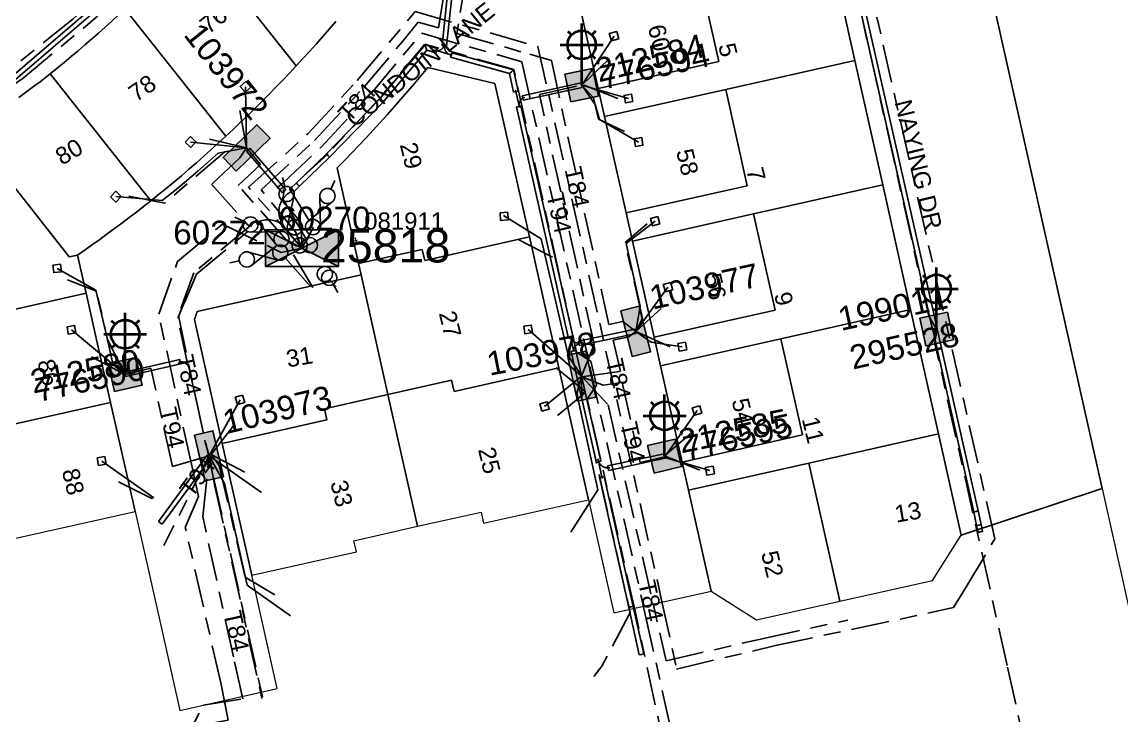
# Model space of a CAD drawing. Header units: metres. Extents: x 307322 to 308805, y 6255611 to 6257083.
# Drawn here: x 308323.7 to 308439.3, y 6256115.7 to 6256188.6 of the extents above; entities that cross this region are included whole.
import ezdxf
from ezdxf.enums import TextEntityAlignment as Align

# ---------------------------------------------------------------- set-up
doc = ezdxf.new("R2010")
doc.units = ezdxf.units.M
for name, pattern in [('Cable Exist UG', [8.2, 4, -1.2, 1.8, -1.2]), ('HIDDEN', [0.375, 0.25, -0.125]), ('HIDDEN2', [0.1875, 0.125, -0.0625])]:
    doc.linetypes.add(name, pattern=pattern)
doc.layers.get('0').update_dxf_attribs({"color": 6})
for name, color, linetype in [('_User_LV_Exist', 7, 'Continuous'), ('Duct_SP_EXT', 7, 'Continuous'), ('Equip_HV_EXT', 7, 'Continuous'), ('Equip_LV_EXT', 7, 'Continuous'), ('Equip_SP_SL_EXT', 7, 'Continuous'), ('Mains_HV_EXT', 7, 'Continuous'), ('Mains_LV_EXT', 7, 'Continuous'), ('Mains_LV_SL_EXT', 7, 'Continuous'), ('Mains_SL_EXT', 7, 'Continuous'), ('Services_SP_EXT', 7, 'Continuous'), ('Sub_SP_EXT', 7, 'Continuous'), ('SupportsUG_SP_LV_EXT', 7, 'Continuous'), ('SupportsUG_SP_LV_SL_EXT', 7, 'Continuous'), ('Trench_SP_EXT', 7, 'Continuous')]:
    doc.layers.add(name, color=color, linetype=linetype)
for name, color, linetype, lineweight in [('Cadastre Land Parcels_SP_EXT', 9, 'Continuous', 5), ('Cadastre Other Property_SP_EXT', 9, 'HIDDEN', 5), ('Cadastre Roads_SP_EXT', 9, 'Continuous', 5)]:
    doc.layers.add(name, color=color, linetype=linetype, lineweight=lineweight)
doc.layers.add('Features_HIDE', color=1, linetype='Continuous', plot=False)
doc.styles.add('COLUMN_LABEL', font='arial.ttf')
doc.styles.add('iecARIAL', font='arial.ttf', dxfattribs={"height": 2})
doc.styles.add('POLE_LABEL', font='arial.ttf')
doc.styles.get("Standard").update_dxf_attribs({"font": 'arial.ttf'})
doc.styles.add('SWITCH_LABEL', font='arial.ttf', dxfattribs={"height": 2.5})

# ---------------------------------------------------------------- blocks, each defined once
blk = doc.blocks.new('SUB_PADMOUNT_EXT')
for points in [[(0, 0), (-3.84, 1.92), (-3.84, -1.92)], [(0, 0), (3.84, 1.92), (3.84, -1.92)]]:
    blk.add_hatch(color=256).paths.add_polyline_path(points)
for p, q in [((3.84, 1.92), (-3.84, -1.92)), ((-3.84, 1.92), (3.84, -1.92))]:
    blk.add_line(p, q)
blk.add_lwpolyline([(-3.84, -1.92), (3.84, -1.92), (3.84, 1.92), (-3.84, 1.92)], close=True)
for tag, height, flags, p in [('ASSET_NUM', 3.5, 8, (2, 2)), ('STREET_CODE', 0.2, 9, (1.5, 0)), ('CONSTRUCTED_VOLTAGE', 0.2, 9, (1.5, -0.2)), ('OPERATING_VOLTAGE', 0.2, 9, (1.5, -0.6)), ('ORIENTATION', 0.2, 9, (1.5, -0.8)), ('OWNED_BY', 0.2, 9, (1.5, -1)), ('OPERATED_BY', 0.2, 9, (1.5, -1.2)), ('NO_PHASES', 0.2, 9, (1.5, -0.4)), ('SECONDARY_VOLTAGE', 0.2, 9, (1.5, -1.6)), ('STATE', 0.2, 9, (1.5, -1.8)), ('SUBSTATION_TYPE', 0.2, 9, (1.5, -2.2)), ('MAINTAINED_BY', 0.2, 9, (1.5, -1.4)), ('PARENT', 0.2, 9, (1.5, -2)), ('USAGE', 0.2, 9, (1.5, -2.4)), ('STREETNAME', 0.2, 9, (1.5, -3)), ('SUBURB', 0.2, 9, (1.5, -3.2)), ('LEGEND', 0.2, 9, (1.5, -2.6)), ('LOCATION', 0.2, 9, (1.5, -2.8)), ('NOTES', 0.2, 9, (1.5, -3.4)), ('Z', 0.2, 1, (1.5, -3.6))]:
    blk.add_attdef(tag, text='', height=height, dxfattribs=dict(flags=flags)).set_placement(p, align=Align.MIDDLE_LEFT)
blk = doc.blocks.new('COLUMN_EXT')
blk.add_hatch(color=256).paths.add_polyline_path([(-1.49, 1.48), (-1.49, -1.49), (1.48, -1.49), (1.48, 1.48)])
blk.add_lwpolyline([(-1.49, -1.49), (1.48, -1.49), (1.48, 1.48), (-1.49, 1.48)], close=True)
for tag, height, style, flags, p in [('ASSET_NUM', 2.5, 'COLUMN_LABEL', 8, (2, 2)), ('STRUCTURE_PLANT_NUMBER', 0.2, 'POLE_LABEL', 9, (1.81, 0.03)), ('STREET_CODE', 0.2, 'COLUMN_LABEL', 9, (1.81, -0.2))]:
    blk.add_attdef(tag, text='', height=height, dxfattribs=dict(style=style, flags=flags)).set_placement(p, align=Align.MIDDLE_LEFT)
at = {"flags": 9}
for tag, p in [('COLUMN_TYPE', (1.81, -0.4)), ('OWNED_BY', (1.81, -0.6)), ('STATE', (1.81, -0.8)), ('USAGE', (1.81, -1)), ('LEGEND', (1.81, -1.2)), ('STREETNAME', (1.81, -1.6)), ('SUBURB', (1.81, -1.8)), ('LOCATION', (1.81, -1.4)), ('NOTES', (1.81, -2))]:
    blk.add_attdef(tag, text='', height=0.2, dxfattribs=at).set_placement(p, align=Align.MIDDLE_LEFT)
at = {"flags": 1}
blk.add_attdef('Z', (1.81, -2.35), '', height=0.2, dxfattribs=at)
blk = doc.blocks.new('PILLAR_EXT')
blk.add_hatch(color=256).paths.add_polyline_path([(-2.475, 0.99), (-2.475, -0.99), (2.475, -0.99), (2.475, 0.99)])
blk.add_lwpolyline([(-2.475, -0.99), (2.475, -0.99), (2.475, 0.99), (-2.475, 0.99)], close=True)
at = {"style": 'iecARIAL', "flags": 8}
blk.add_attdef('ASSET_NUM', (1.5, 3.5), '', height=2.5, dxfattribs=at)
for tag, p, flags in [('OWNED_BY', (0, -0.2), 9), ('STATE', (0, -0.4), 9), ('SUPPORT_TYPE', (0, -0.6), 9), ('USAGE', (0, -0.8), 9), ('LEGEND', (0, -1), 9), ('LOCATION', (0, -1.2), 9), ('STREETNAME', (0, -1.8), 9), ('SUBURB', (0, -2), 1), ('NOTES', (0, -1.4), 9), ('PARENT', (0, -1.6), 9)]:
    blk.add_attdef(tag, p, '', height=0.2, dxfattribs=dict(flags=flags))
blk = doc.blocks.new('SL_LANTERN_EXT')
at = {"lineweight": 40}
for p, q in [((0, 1.97), (0, 6.47)), ((-1.46, 5.68), (-1.06, 5.28)), ((1.46, 5.68), (1.06, 5.28)), ((-2.25, 4.22), (2.25, 4.22)), ((-1.46, 2.76), (-1.06, 3.16)), ((0, 0), (0, 2.72)), ((1.46, 2.76), (1.06, 3.16))]:
    blk.add_line(p, q, dxfattribs=at)
blk.add_circle((0, 4.22), 1.5, dxfattribs=at)
at = {"style": 'iecARIAL', "flags": 8}
blk.add_attdef('ASSET_NUM', (1.5, 1.5), '', height=2.5, dxfattribs=at)
for tag, p, height, flags in [('CONSTRUCTED_VOLTAGE', (0.98, -0.65), 0.2, 9), ('CONTROL_TYPE', (0.98, -0.85), 0.2, 9), ('LANTERN_PURPOSE', (0.98, -1.05), 0.2, 9), ('LANTERN_TYPE', (0.98, -1.25), 0.2, 9), ('LNUMBER', (2.18, -3.25), 2.5, 8), ('OPERATING_VOLTAGE', (0.98, -1.65), 0.2, 9), ('ORIENTATION', (0.98, -1.85), 0.2, 9), ('OWNED_BY', (0.98, -2.05), 0.2, 9), ('STATE', (0.98, -2.25), 0.2, 9), ('NO_PHASES', (0.98, -1.45), 0.2, 9), ('USAGE', (0.98, -2.45), 0.2, 9), ('CEXIST', (0.98, -2.65), 0.2, 9), ('CNEW', (0.98, -2.85), 0.2, 9), ('CNUMBER', (0.98, -3.05), 0.2, 9), ('CREMOVE', (0.98, -3.25), 0.2, 9), ('CREPLACE', (0.98, -3.45), 0.2, 9), ('LKINGHEIGHT', (0.98, -3.65), 0.2, 9), ('LBRACKET', (0.98, -3.85), 0.2, 9), ('LBRACKETVOCAB', (0.98, -4.05), 0.2, 9), ('LCATEGORY', (0.98, -4.25), 0.2, 9), ('LCHARGE1', (0.98, -4.45), 0.2, 9), ('LCHARGE1PERCENT', (0.98, -4.65), 0.2, 9), ('LCHARGE2', (0.98, -4.85), 0.2, 9), ('LCHARGE2PERCENT', (0.98, -5.05), 0.2, 9), ('LCHARGE3', (0.98, -5.25), 0.2, 9), ('LCHARGE3PERCENT', (0.98, -5.45), 0.2, 9), ('LEXIST', (0.98, -5.65), 0.2, 9), ('LLAMP', (0.98, -5.85), 0.2, 9), ('LLAMPVOCAB', (0.98, -6.05), 0.2, 9), ('LMAST', (0.98, -6.25), 0.2, 9), ('LMASTVOCAB', (0.98, -6.45), 0.2, 9), ('LNEW', (0.98, -6.65), 0.2, 9), ('LANTNUMBER', (0.98, -6.85), 0.2, 9), ('LOUTREACH', (0.98, -7.25), 0.2, 9), ('LOUTREACHVOCAB', (0.98, -7.45), 0.2, 9), ('LRATECODE', (0.98, -7.65), 0.2, 9), ('LREMOVE', (0.98, -7.85), 0.2, 9), ('LREPLACE', (0.98, -8.05), 0.2, 9), ('LTYPE', (0.98, -8.25), 0.2, 9), ('STREETNAME', (0.98, -9.25), 0.2, 9), ('SUBURB', (0.98, -9.45), 0.2, 1), ('LTYPEVOCAB', (0.98, -8.45), 0.2, 9), ('LEGEND', (0.98, -8.65), 0.2, 9), ('LOCATION', (0.98, -8.85), 0.2, 9), ('NOTES', (0.98, -9.05), 0.2, 9)]:
    blk.add_attdef(tag, p, '', height=height, dxfattribs=dict(flags=flags))
blk = doc.blocks.new('CCP_EXT')
at = {"flags": 9}
for tag, p in [('STATE', (0, -1.8)), ('LEGEND', (0, -1.4)), ('LIFE_SUPPORT', (0, -1.6)), ('NOTES', (0, -2))]:
    blk.add_attdef(tag, text='', height=0.2, dxfattribs=at).set_placement(p, align=Align.MIDDLE_LEFT)
blk.add_wipeout([(0, 0.57), (0.57, 0), (0, -0.57), (-0.57, 0)])
blk.add_lwpolyline([(-0.57, 0), (0, 0.57), (0.57, 0), (0, -0.57), (-0.57, 0)])
at = {"flags": 1}
blk.add_attdef('Z', (0, 0), '', height=0.2, dxfattribs=at)
at = {"flags": 9}
for tag, p in [('CCP_TYPE', (0, 0)), ('CONSTRUCTED_VOLTAGE', (0, -0.2)), ('OPERATING_VOLTAGE', (0, -0.6)), ('ORIENTATION', (0, -0.8)), ('OWNED_BY', (0, -1)), ('NO_PHASES', (0, -0.4)), ('USAGE', (0, -1.2))]:
    blk.add_attdef(tag, text='', height=0.2, dxfattribs=at).set_placement(p, align=Align.MIDDLE_LEFT)
blk = doc.blocks.new('LV_UG_DFUSE_CLOSED_EXT')
for points in [[(1, 0), (0, 0)], [(5.04, 0.73), (2.16, -0.72)], [(5.05, -0.71), (2.16, 0.72)], [(6.2, 0.01), (7.2, 0.01)]]:
    blk.add_lwpolyline(points)
for centre in [(1.8, 0), (5.4, 0.01)]:
    blk.add_circle(centre, 0.8)
at = {"flags": 9}
for tag, p in [('ACTUAL_STATUS', (0, 0)), ('CONSTRUCTED_VOLTAGE', (0, -0.2)), ('OPERATING_VOLTAGE', (0, -0.6)), ('ORIENTATION', (0, -0.8)), ('STATE', (0, -1)), ('SWITCH_TYPE', (0, -1.2)), ('NO_PHASES', (0, -0.4)), ('USAGE', (0, -1.4)), ('NOTES', (0, -1.6))]:
    blk.add_attdef(tag, text='', height=0.2, dxfattribs=at).set_placement(p, align=Align.MIDDLE_LEFT)
at = {"flags": 1}
blk.add_attdef('Z', (0, 0), '', height=0.2, dxfattribs=at)
blk = doc.blocks.new('SWG_HOLEC_SU_EXT')
blk.add_line((1.8, -2), (5.8, -2))
for points in [[(1, 0), (0, 0)], [(6.6, 0), (7.6, 0)]]:
    blk.add_lwpolyline(points)
for points in [[(1.8, -0.8, 1), (1.8, 0.8, 1)], [(5.8, -0.8, 1), (5.8, 0.8, 1)]]:
    blk.add_lwpolyline(points, format="xyb", close=True)
at = {"style": 'SWITCH_LABEL', "flags": 8}
blk.add_attdef('ASSET_NUM', text='', height=2.5, rotation=179.9544, dxfattribs=at).set_placement((-2.4, 0), align=Align.MIDDLE_LEFT)
at = {"flags": 1}
blk.add_attdef('Z', (0, 0), '', height=0.2, dxfattribs=at)
at = {"flags": 9}
for tag, p in [('ACTUAL_STATUS', (0, -0.4)), ('CONSTRUCTED_VOLTAGE', (0, -0.6)), ('OPERATING_VOLTAGE', (0, -1)), ('ORIENTATION', (0, -1.2)), ('NO_PHASES', (0, -0.8)), ('OWNED_BY', (0, -1.4)), ('STATE', (0, -1.8)), ('SWITCH_TYPE', (0, -2)), ('PARENT', (0, -1.6)), ('USAGE', (0, -2.2)), ('LOCATION', (0, -2.4)), ('STREETNAME', (0, -2.6)), ('SUBURB', (0, -2.8)), ('NOTES', (0, -3))]:
    blk.add_attdef(tag, text='', height=0.2, dxfattribs=at).set_placement(p, align=Align.MIDDLE_LEFT)
at = {"style": 'SWITCH_LABEL', "flags": 9}
blk.add_attdef('STREET_CODE', text='', height=0.2, dxfattribs=at).set_placement((0, -0.2), align=Align.MIDDLE_LEFT)

msp = doc.modelspace()

# ---------------------------------------------------------------- linework, layer by layer
at = {"layer": 'Cadastre Land Parcels_SP_EXT', "linetype": 'Continuous'}
for points in [[(308496.99, 6256214.36), (308437.35, 6256231.01), (308433.68, 6256231.95), (308429.16, 6256232.88), (308424.61, 6256233.57), (308420.02, 6256234.02), (308416.9, 6256230.31), (308416.9, 6256230.31), (308437.22, 6256139.57), (308442.45, 6256116.21)], [(308341.8, 6256197.5), (308352.51, 6256183.98), (308353.21, 6256184.75), (308353.21, 6256184.75), (308353.92, 6256185.52), (308354.61, 6256186.29), (308355.3, 6256187.07), (308355.99, 6256187.86), (308356.67, 6256188.65)], [(308318.22, 6256177.12), (308328.63, 6256163.92), (308329.52, 6256164.11), (308329.52, 6256164.11), (308330.31, 6256164.66), (308331.09, 6256165.21), (308331.87, 6256165.76), (308332.65, 6256166.33), (308333.42, 6256166.89), (308334.19, 6256167.46), (308334.95, 6256168.04), (308335.71, 6256168.63), (308336.47, 6256169.22), (308337.22, 6256169.81), (308326.65, 6256183.17), (308326.11, 6256182.75), (308325.58, 6256182.33), (308325.04, 6256181.92), (308324.2, 6256181.3), (308323.36, 6256180.68)]]:
    msp.add_lwpolyline(points, dxfattribs=at)
for points in [[(308345.87, 6256177.31), (308346.63, 6256178.03), (308347.38, 6256178.75), (308348.13, 6256179.48), (308348.87, 6256180.22), (308349.61, 6256180.96), (308350.34, 6256181.71), (308351.07, 6256182.46), (308351.79, 6256183.22), (308352.51, 6256183.98), (308341.8, 6256197.5), (308341.16, 6256196.79), (308340.52, 6256196.09), (308339.87, 6256195.39), (308339.21, 6256194.69), (308338.56, 6256194.01), (308337.89, 6256193.32), (308337.22, 6256192.65), (308336.55, 6256191.97), (308335.87, 6256191.31), (308335.19, 6256190.64), (308334.5, 6256189.99), (308345.11, 6256176.59), (308345.87, 6256177.31)], [(308384.26, 6256181.61), (308384.92, 6256178.66), (308397.67, 6256181.52), (308411.24, 6256184.56), (308408.31, 6256197.63), (308394.67, 6256194.57), (308396.93, 6256184.46), (308384.26, 6256181.61)], [(308382, 6256191.71), (308384.26, 6256181.61), (308396.93, 6256184.46), (308394.67, 6256194.57), (308382, 6256191.71)], [(308338.03, 6256170.46), (308338.84, 6256171.12), (308339.64, 6256171.78), (308340.44, 6256172.45), (308341.23, 6256173.13), (308342.02, 6256173.81), (308342.8, 6256174.5), (308343.57, 6256175.19), (308344.34, 6256175.89), (308345.11, 6256176.59), (308334.5, 6256189.99), (308333.81, 6256189.34), (308333.12, 6256188.7), (308332.42, 6256188.06), (308331.71, 6256187.43), (308331, 6256186.81), (308330.29, 6256186.19), (308329.57, 6256185.57), (308328.85, 6256184.96), (308328.12, 6256184.36), (308327.38, 6256183.76), (308326.65, 6256183.17), (308337.22, 6256169.81), (308338.03, 6256170.46)], [(308377.02, 6256166.01), (308373.4, 6256182.14), (308366.35, 6256183.83), (308365.65, 6256182.99), (308364.94, 6256182.15), (308364.23, 6256181.32), (308363.52, 6256180.49), (308362.79, 6256179.67), (308362.07, 6256178.85), (308361.33, 6256178.04), (308360.59, 6256177.23), (308359.85, 6256176.43), (308359.1, 6256175.64), (308358.34, 6256174.85), (308357.58, 6256174.06), (308356.81, 6256173.29), (308359.07, 6256163.22), (308365.76, 6256164.71), (308366.02, 6256163.54), (308377.02, 6256166.01)], [(308387.19, 6256168.54), (308387.86, 6256165.58), (308400.59, 6256168.44), (308414.17, 6256171.48), (308411.24, 6256184.56), (308397.67, 6256181.52), (308399.93, 6256171.39), (308387.19, 6256168.54)], [(308384.92, 6256178.66), (308387.19, 6256168.54), (308399.93, 6256171.39), (308397.67, 6256181.52), (308384.92, 6256178.66)], [(308318.22, 6256177.12), (308317.44, 6256176.61), (308316.67, 6256176.11), (308315.88, 6256175.62), (308315.1, 6256175.13), (308314.31, 6256174.64), (308313.52, 6256174.17), (308312.73, 6256173.69), (308316.49, 6256156.97), (308317.56, 6256157.21), (308330.42, 6256160.09), (308329.52, 6256164.11), (308328.63, 6256163.92), (308318.22, 6256177.12)], [(308390.13, 6256155.47), (308390.8, 6256152.45), (308403.47, 6256155.31), (308417.11, 6256158.38), (308414.17, 6256171.48), (308400.59, 6256168.44), (308402.85, 6256158.31), (308390.13, 6256155.47)], [(308387.86, 6256165.58), (308390.13, 6256155.47), (308402.85, 6256158.31), (308400.59, 6256168.44), (308387.86, 6256165.58)], [(308359.07, 6256163.22), (308359.34, 6256162.04), (308362.15, 6256149.45), (308368.84, 6256150.95), (308369.11, 6256149.78), (308380.11, 6256152.25), (308377.02, 6256166.01), (308366.02, 6256163.54), (308365.76, 6256164.71), (308359.07, 6256163.22)], [(308341.81, 6256157.32), (308344.73, 6256144.31), (308355.73, 6256146.78), (308355.47, 6256147.95), (308362.15, 6256149.45), (308359.34, 6256162.04), (308342.11, 6256158.18), (308341.81, 6256157.32)], [(308333, 6256148.62), (308330.42, 6256160.09), (308317.56, 6256157.21), (308320.14, 6256145.74), (308333, 6256148.62)], [(308393.07, 6256142.34), (308393.74, 6256139.39), (308406.4, 6256142.25), (308420.03, 6256145.32), (308417.11, 6256158.38), (308403.47, 6256155.31), (308405.73, 6256145.2), (308393.07, 6256142.34)], [(308390.8, 6256152.45), (308393.07, 6256142.34), (308405.73, 6256145.2), (308403.47, 6256155.31), (308390.8, 6256152.45)], [(308362.15, 6256149.45), (308365.26, 6256135.6), (308371.95, 6256137.1), (308372.21, 6256135.92), (308383.22, 6256138.39), (308380.11, 6256152.25), (308369.11, 6256149.78), (308368.84, 6256150.95), (308362.15, 6256149.45)], [(308344.73, 6256144.31), (308347.84, 6256130.46), (308358.84, 6256132.92), (308358.58, 6256134.09), (308365.26, 6256135.6), (308362.15, 6256149.45), (308355.47, 6256147.95), (308355.73, 6256146.78), (308344.73, 6256144.31)], [(308335.58, 6256137.15), (308333, 6256148.62), (308320.14, 6256145.74), (308322.73, 6256134.27), (308335.58, 6256137.15)], [(308406.4, 6256142.25), (308409.65, 6256127.72), (308419.39, 6256129.91), (308422.41, 6256134.68), (308420.03, 6256145.32), (308406.4, 6256142.25)], [(308393.74, 6256139.39), (308396.12, 6256128.78), (308400.89, 6256125.76), (308409.65, 6256127.72), (308406.4, 6256142.25), (308393.74, 6256139.39)]]:
    msp.add_lwpolyline(points, close=True, dxfattribs=at)
at = {"layer": 'Cadastre Other Property_SP_EXT', "linetype": 'HIDDEN2'}
msp.add_lwpolyline([(308358.74, 6256165.46), (308358.92, 6256165.62), (308358.66, 6256165.96), (308358.74, 6256165.46)], close=True, dxfattribs=at)
at = {"layer": 'Duct_SP_EXT'}
for p, q in [((308406.67, 6256212.74), (308419.41, 6256156.29)), ((308407.14, 6256212.84), (308419.88, 6256156.4)), ((308369.19, 6256198.66), (308367.84, 6256186.13)), ((308369.67, 6256198.61), (308368.32, 6256186.08)), ((308339.21, 6256197.12), (308318.95, 6256179.73)), ((308339.53, 6256196.76), (308319.22, 6256179.33)), ((308361.23, 6256180.45), (308366.07, 6256186.21)), ((308366.07, 6256186.21), (308367.33, 6256185.83)), ((308366.07, 6256186.21), (308366.15, 6256185.93)), ((308367.84, 6256186.13), (308368.08, 6256186.11)), ((308361.59, 6256180.12), (308366.23, 6256185.66)), ((308366.23, 6256185.66), (308366.15, 6256185.93)), ((308366.23, 6256185.66), (308367.19, 6256185.37)), ((308367.19, 6256185.37), (308367.26, 6256185.6)), ((308367.33, 6256185.83), (308367.26, 6256185.6)), ((308368.32, 6256186.08), (308368.08, 6256186.11)), ((308368.74, 6256184.89), (308368.8, 6256185.12)), ((308368.87, 6256185.35), (308368.8, 6256185.12)), ((308368.87, 6256185.35), (308375.34, 6256183.57)), ((308368.74, 6256184.89), (308374.93, 6256183.19)), ((308374.93, 6256183.19), (308375.13, 6256183.38)), ((308374.93, 6256183.19), (308375.36, 6256181.24)), ((308375.34, 6256183.57), (308375.13, 6256183.38)), ((308375.34, 6256183.57), (308375.83, 6256181.35)), ((308382.46, 6256182.2), (308376.28, 6256180.85)), ((308382.57, 6256181.73), (308376.38, 6256180.39)), ((308382.46, 6256182.2), (308382.52, 6256181.97)), ((308382.57, 6256181.73), (308382.52, 6256181.97)), ((308355.68, 6256174.75), (308361.23, 6256180.45)), ((308361.23, 6256180.45), (308361.41, 6256180.29)), ((308375.36, 6256181.24), (308375.59, 6256181.29)), ((308375.83, 6256181.35), (308375.59, 6256181.29)), ((308376.28, 6256180.85), (308376.33, 6256180.62)), ((308376.38, 6256180.39), (308376.33, 6256180.62)), ((308356.02, 6256174.41), (308361.59, 6256180.12)), ((308361.59, 6256180.12), (308361.41, 6256180.29)), ((308375.67, 6256179.68), (308375.91, 6256179.73)), ((308376.14, 6256179.78), (308375.91, 6256179.73)), ((308347.28, 6256175.02), (308347.46, 6256175.18)), ((308347.28, 6256175.02), (308351.07, 6256170.64)), ((308347.64, 6256175.33), (308347.46, 6256175.18)), ((308347.64, 6256175.33), (308351.43, 6256170.95)), ((308352.52, 6256171.68), (308355.68, 6256174.75)), ((308355.68, 6256174.75), (308355.85, 6256174.58)), ((308356.02, 6256174.41), (308355.85, 6256174.58)), ((308352.86, 6256171.34), (308356.02, 6256174.41)), ((308351.92, 6256171.1), (308352.52, 6256171.68)), ((308351.92, 6256171.1), (308352.09, 6256170.93)), ((308352.25, 6256170.75), (308352.86, 6256171.34)), ((308352.52, 6256171.68), (308352.52, 6256171.68)), ((308352.52, 6256171.68), (308352.69, 6256171.51)), ((308352.52, 6256171.68), (308352.69, 6256171.51)), ((308352.86, 6256171.34), (308352.69, 6256171.51)), ((308352.86, 6256171.34), (308352.69, 6256171.51)), ((308352.86, 6256171.34), (308352.86, 6256171.34)), ((308351.07, 6256170.64), (308351.25, 6256170.8)), ((308351.43, 6256170.95), (308351.25, 6256170.8)), ((308352.25, 6256170.75), (308352.09, 6256170.93)), ((308388.15, 6256156.33), (308382.18, 6256155.07)), ((308388.15, 6256156.33), (308388.2, 6256156.09)), ((308388.24, 6256155.86), (308388.2, 6256156.09)), ((308419.41, 6256156.29), (308419.65, 6256156.34)), ((308419.42, 6256156.24), (308419.66, 6256156.29)), ((308419.42, 6256156.24), (308423.74, 6256137.12)), ((308419.88, 6256156.4), (308419.65, 6256156.34)), ((308419.89, 6256156.34), (308419.66, 6256156.29)), ((308419.89, 6256156.34), (308424.21, 6256137.22)), ((308381.14, 6256155.35), (308381.37, 6256155.4)), ((308381.61, 6256155.45), (308381.37, 6256155.4)), ((308382.18, 6256155.07), (308382.23, 6256154.84)), ((308388.24, 6256155.86), (308382.28, 6256154.6)), ((308381.43, 6256153.97), (308381.66, 6256154.03)), ((308382.41, 6256149.58), (308381.43, 6256153.97)), ((308381.9, 6256154.08), (308381.66, 6256154.03)), ((308382.88, 6256149.69), (308381.9, 6256154.08)), ((308382.28, 6256154.6), (308382.23, 6256154.84)), ((308334.48, 6256151.8), (308340.27, 6256153.13)), ((308334.58, 6256151.33), (308340.37, 6256152.66)), ((308340.27, 6256153.13), (308340.32, 6256152.89)), ((308340.37, 6256152.66), (308340.32, 6256152.89)), ((308334.48, 6256151.8), (308334.53, 6256151.56)), ((308334.58, 6256151.33), (308334.53, 6256151.56)), ((308382.41, 6256149.58), (308382.65, 6256149.64)), ((308382.41, 6256149.58), (308382.65, 6256149.64)), ((308382.41, 6256149.58), (308384.06, 6256142.32)), ((308382.88, 6256149.69), (308382.65, 6256149.64)), ((308382.88, 6256149.69), (308382.65, 6256149.64)), ((308382.88, 6256149.69), (308384.53, 6256142.43)), ((308343.16, 6256143.08), (308338.02, 6256136.11)), ((308343.54, 6256142.79), (308338.41, 6256135.82)), ((308343.16, 6256143.08), (308343.35, 6256142.93)), ((308343.54, 6256142.79), (308343.35, 6256142.93)), ((308384.06, 6256142.32), (308384.29, 6256142.37)), ((308384.53, 6256142.43), (308384.29, 6256142.37)), ((308391.19, 6256143.22), (308385.25, 6256141.94)), ((308391.29, 6256142.75), (308385.35, 6256141.47)), ((308391.19, 6256143.22), (308391.24, 6256142.99)), ((308391.29, 6256142.75), (308391.24, 6256142.99)), ((308385.25, 6256141.94), (308385.3, 6256141.71)), ((308385.35, 6256141.47), (308385.3, 6256141.71)), ((308384.41, 6256140.75), (308384.64, 6256140.8)), ((308384.41, 6256140.75), (308387.46, 6256127.08)), ((308384.87, 6256140.85), (308384.64, 6256140.8)), ((308384.87, 6256140.85), (308387.93, 6256127.18)), ((308423.74, 6256137.12), (308423.98, 6256137.17)), ((308423.74, 6256137.12), (308424.03, 6256135.68)), ((308424.21, 6256137.22), (308423.98, 6256137.17)), ((308424.21, 6256137.22), (308424.5, 6256135.78)), ((308338.02, 6256136.11), (308338.21, 6256135.96)), ((308338.41, 6256135.82), (308338.21, 6256135.96)), ((308424.03, 6256135.68), (308424.26, 6256135.73)), ((308424.03, 6256135.68), (308424.26, 6256135.73)), ((308424.03, 6256135.68), (308424.03, 6256135.68)), ((308424.03, 6256135.68), (308424.19, 6256134.96)), ((308424.5, 6256135.78), (308424.26, 6256135.73)), ((308424.5, 6256135.78), (308424.26, 6256135.73)), ((308424.5, 6256135.78), (308424.5, 6256135.78)), ((308424.5, 6256135.78), (308424.66, 6256135.06)), ((308424.19, 6256134.96), (308424.42, 6256135.01)), ((308424.66, 6256135.06), (308424.42, 6256135.01)), ((308387.93, 6256127.18), (308387.69, 6256127.13)), ((308387.93, 6256127.18), (308389.04, 6256122.18)), ((308387.46, 6256127.08), (308387.69, 6256127.13)), ((308387.46, 6256127.08), (308388.57, 6256122.08)), ((308388.57, 6256122.08), (308388.8, 6256122.13)), ((308389.04, 6256122.18), (308388.8, 6256122.13))]:
    msp.add_line(p, q, dxfattribs=at)
at = {"layer": 'Features_HIDE', "linetype": 'Continuous'}
msp.add_lwpolyline([(308401.22, 6256229.27), (308405.38, 6256210.71), (308408.31, 6256197.63), (308411.24, 6256184.56), (308414.17, 6256171.48), (308417.1, 6256158.38), (308420.03, 6256145.32), (308422.41, 6256134.68), (308437.22, 6256139.57), (308416.9, 6256230.31), (308401.22, 6256229.27)], close=True, dxfattribs=at)
msp.add_lwpolyline([(308323.36, 6256180.68), (308324.2, 6256181.3), (308325.04, 6256181.92), (308325.58, 6256182.33), (308326.11, 6256182.75), (308326.65, 6256183.17), (308327.38, 6256183.76), (308328.12, 6256184.36), (308328.85, 6256184.96), (308329.57, 6256185.57), (308330.29, 6256186.19), (308331, 6256186.81), (308331.71, 6256187.43), (308332.42, 6256188.06), (308333.12, 6256188.7)], dxfattribs=at)
at = {"layer": 'Mains_LV_EXT', "linetype": 'Cable Exist UG'}
for points in [[(308353.11, 6256164.83), (308352.45, 6256166.56), (308348.81, 6256170.95), (308348.81, 6256170.95), (308354.44, 6256176.16), (308359.67, 6256181.79), (308363.68, 6256186.57), (308365.33, 6256188.6), (308367.46, 6256187.98), (308369.26, 6256198.84)], [(308353.11, 6256164.83), (308351.43, 6256165.74), (308346.41, 6256171.43), (308346.41, 6256171.43), (308348.75, 6256173.63), (308347.29, 6256175.37)], [(308382.52, 6256151.32), (308386.6, 6256151.88), (308386.27, 6256153.23), (308386.27, 6256153.23), (308385.82, 6256155.15), (308387.48, 6256155.5), (308388.2, 6256156.09)], [(308343.35, 6256143), (308339.5, 6256141.89), (308339.5, 6256141.89), (308337.24, 6256152.22), (308334.53, 6256151.56)], [(308382.52, 6256151.32), (308384.79, 6256150.43), (308386.76, 6256150.71), (308386.76, 6256150.71), (308388.66, 6256142.31), (308391.26, 6256142.91)], [(308343.35, 6256143), (308338.6, 6256133.58)]]:
    msp.add_lwpolyline(points, dxfattribs=at)
at = {"layer": 'Mains_LV_SL_EXT', "linetype": 'Cable Exist UG'}
for points in [[(308382.5, 6256151.45), (308382.54, 6256149.04), (308382.54, 6256149.04), (308387.62, 6256126.54), (308384.64, 6256120.91), (308383.78, 6256119.81)], [(308343.35, 6256143), (308343.97, 6256139.83), (308343.97, 6256139.83), (308348.91, 6256117.49)]]:
    msp.add_lwpolyline(points, dxfattribs=at)
at = {"layer": 'Mains_SL_EXT', "linetype": 'Cable Exist UG'}
for points in [[(308419.83, 6256156.33), (308419.01, 6256157.7), (308419.01, 6256157.7), (308407.01, 6256211.3), (308407.02, 6256212.83)], [(308432.51, 6256099.74), (308431.68, 6256100.88), (308431.68, 6256100.88), (308427.24, 6256120.98), (308419.66, 6256154.82), (308419.83, 6256156.33)]]:
    msp.add_lwpolyline(points, dxfattribs=at)
at = {"layer": 'Services_SP_EXT'}
for points in [[(308382.51, 6256151.39), (308382.02, 6256149.55), (308384.21, 6256139.43), (308381.37, 6256135)], [(308343.35, 6256143), (308348.87, 6256139.15)], [(308343.35, 6256143), (308344.96, 6256140.11), (308347.37, 6256129.43), (308351.92, 6256126.19)]]:
    msp.add_lwpolyline(points, dxfattribs=at)
at = {"layer": 'Trench_SP_EXT', "linetype": 'Cable Exist UG'}
for points in [[(308367.04, 6256185.69), (308367.3, 6256185.61), (308367.3, 6256185.61, 0.417741), (308368.04, 6256186.19)], [(308368.9, 6256185.13), (308368.46, 6256185.26), (308368.46, 6256185.26, -0.221856), (308368.08, 6256186.11)], [(308376.54, 6256180.66), (308376.33, 6256180.62), (308376.33, 6256180.62, 0.309351), (308375.95, 6256179.68)], [(308352.09, 6256170.93), (308351.84, 6256170.7), (308351.84, 6256170.7, 0.526823), (308351.61, 6256166.79)], [(308351.15, 6256171), (308351.19, 6256170.91), (308351.19, 6256170.91, -0.12513), (308351, 6256169.86)], [(308341.11, 6256152.53), (308340.06, 6256157.46), (308340.62, 6256158.83), (308340.89, 6256159.45), (308340.89, 6256159.45), (308342.04, 6256162.1), (308348.76, 6256167.69), (308348.76, 6256167.69, -0.299831), (308351.33, 6256167.02)], [(308381.34, 6256155.54), (308381.38, 6256155.32), (308381.38, 6256155.32, 0.337746), (308382.37, 6256154.88)], [(308381.69, 6256153.96), (308381.66, 6256154.09), (308381.66, 6256154.09, -0.259275), (308382.37, 6256154.88)], [(308340.17, 6256152.84), (308340.32, 6256152.89), (308340.32, 6256152.89, -0.308429), (308341.21, 6256152.33), (308341.21, 6256152.33), (308343.74, 6256140.99)], [(308384.22, 6256142.7), (308384.29, 6256142.43), (308384.29, 6256142.43, 0.353906), (308385.47, 6256141.74)]]:
    msp.add_lwpolyline(points, format="xyb", dxfattribs=at)
for points in [[(308367.11, 6256185.66), (308368.9, 6256185.13)], [(308382.52, 6256181.97), (308385.54, 6256184.88)], [(308375.55, 6256181.47), (308375.97, 6256179.6)], [(308347.29, 6256175.37), (308346.5, 6256179.73)], [(308347.29, 6256175.37), (308343.01, 6256176.39)], [(308379.45, 6256163.87), (308375.92, 6256165.71)], [(308388.2, 6256156.09), (308390.88, 6256158.49)], [(308381.34, 6256155.54), (308381.69, 6256153.96)], [(308334.53, 6256151.56), (308330.26, 6256153.8)], [(308382.92, 6256149.73), (308378.86, 6256153.07)], [(308343.56, 6256143.15), (308346.37, 6256146.79)], [(308391.24, 6256142.99), (308394.26, 6256145.6)], [(308343.56, 6256143.15), (308347.42, 6256141.13)], [(308343.56, 6256143.15), (308344.41, 6256141.99), (308344.41, 6256141.99), (308347.14, 6256130.24), (308350.25, 6256128.4)], [(308384.24, 6256142.63), (308384.69, 6256140.64)], [(308337.4, 6256138.49), (308333.5, 6256140.43)], [(308343.8, 6256140.74), (308348.86, 6256118.15), (308348.97, 6256117.68)]]:
    msp.add_lwpolyline(points, dxfattribs=at)

# ---------------------------------------------------------------- block references
at = {"layer": 'Equip_HV_EXT'}
ref = msp.add_blockref('SWG_HOLEC_SU_EXT', (308353.02, 6256166.7), dxfattribs=dict(at, rotation=300.6571683872961))
ref.add_attrib('ASSET_NUM', '60270', dxfattribs={"layer": '0', "height": 2.5, "style": 'SWITCH_LABEL'}).set_placement((308350.62, 6256167.95), align=Align.MIDDLE_LEFT)
ref = msp.add_blockref('SWG_HOLEC_SU_EXT', (308351.69, 6256166.47), dxfattribs=dict(at, rotation=311.3211854675437))
ref.add_attrib('ASSET_NUM', '60272', dxfattribs={"layer": '0', "height": 2.5, "style": 'SWITCH_LABEL'}).set_placement((308349.29, 6256167.72), align=Align.TOP_RIGHT)
at = {"layer": 'Equip_LV_EXT'}
for p, rotation in [((308352.8, 6256165.28), 103.8280609691703), ((308353.51, 6256165.42), 64.88516512895409), ((308352.59, 6256165.03), 154.7988761557171), ((308352.6, 6256164.72), 191.358426670594)]:
    msp.add_blockref('LV_UG_DFUSE_CLOSED_EXT', p, dxfattribs=dict(at, rotation=rotation))
at = {"layer": 'Equip_SP_SL_EXT'}
ref = msp.add_blockref('SL_LANTERN_EXT', (308382.52, 6256181.97), dxfattribs=at)
ref.add_attrib('ASSET_NUM', '212584', dxfattribs={"layer": '0', "height": 2.5, "rotation": 13.4467, "style": 'iecARIAL'}).set_placement((308384.02, 6256183.47), align=Align.MIDDLE_LEFT)
ref = msp.add_blockref('SL_LANTERN_EXT', (308419.83, 6256156.33), dxfattribs=at)
ref.add_attrib('ASSET_NUM', '199011', dxfattribs={"layer": '0', "height": 2.5, "rotation": 12.0306, "style": 'iecARIAL'}).set_placement((308421.33, 6256157.83), align=Align.BOTTOM_RIGHT)
ref = msp.add_blockref('SL_LANTERN_EXT', (308334.53, 6256151.56), dxfattribs=at)
ref.add_attrib('ASSET_NUM', '212580', dxfattribs={"layer": '0', "height": 2.5, "rotation": 11.3181, "style": 'iecARIAL'}).set_placement((308336.03, 6256153.06), align=Align.MIDDLE_RIGHT)
ref = msp.add_blockref('SL_LANTERN_EXT', (308391.24, 6256142.99), dxfattribs=at)
ref.add_attrib('ASSET_NUM', '212585', dxfattribs={"layer": '0', "height": 2.5, "rotation": 11.3237, "style": 'iecARIAL'}).set_placement((308392.74, 6256144.49), align=Align.MIDDLE_LEFT)
at = {"layer": 'Sub_SP_EXT'}
ref = msp.add_blockref('SUB_PADMOUNT_EXT', (308353.11, 6256164.83), dxfattribs=at)
ref.add_attrib('ASSET_NUM', '25818', dxfattribs={"layer": '0', "height": 3.5}).set_placement((308355.11, 6256165.08), align=Align.MIDDLE_LEFT)
at = {"layer": 'SupportsUG_SP_LV_EXT'}
ref = msp.add_blockref('PILLAR_EXT', (308347.29, 6256175.37), dxfattribs=dict(at, rotation=43.9902568670284))
ref.add_attrib('ASSET_NUM', '103972', dxfattribs={"layer": '0', "height": 2.5, "rotation": 308.3057, "style": 'iecARIAL'}).set_placement((308348.79, 6256178.87), align=Align.MIDDLE_RIGHT)
ref = msp.add_blockref('PILLAR_EXT', (308388.2, 6256156.09), dxfattribs=dict(at, rotation=283.7439575909019))
ref.add_attrib('ASSET_NUM', '103977', dxfattribs={"layer": '0', "height": 2.5, "rotation": 12.2585, "style": 'iecARIAL'}).set_placement((308389.7, 6256159.59), align=Align.MIDDLE_LEFT)
ref = msp.add_blockref('PILLAR_EXT', (308382.51, 6256151.39), dxfattribs=dict(at, rotation=102.1833369463953))
ref.add_attrib('ASSET_NUM', '103978', dxfattribs={"layer": '0', "height": 2.5, "rotation": 11.1546, "style": 'iecARIAL'}).set_placement((308384.01, 6256154.89), align=Align.MIDDLE_RIGHT)
ref = msp.add_blockref('PILLAR_EXT', (308343.35, 6256143), dxfattribs=dict(at, rotation=283.1321325061502))
ref.add_attrib('ASSET_NUM', '103973', dxfattribs={"layer": '0', "height": 2.5, "rotation": 13.5603, "style": 'iecARIAL'}).set_placement((308344.85, 6256146.5), align=Align.MIDDLE_LEFT)
at = {"layer": 'SupportsUG_SP_LV_SL_EXT'}
ref = msp.add_blockref('COLUMN_EXT', (308382.52, 6256181.97), dxfattribs=dict(at, rotation=11.8795401477544))
ref.add_attrib('ASSET_NUM', '776594', dxfattribs={"layer": '0', "height": 2.5, "rotation": 12.4124, "style": 'COLUMN_LABEL'}).set_placement((308384.52, 6256182.72), align=Align.MIDDLE_LEFT)
ref = msp.add_blockref('COLUMN_EXT', (308419.83, 6256156.33), dxfattribs=dict(at, rotation=192.595568965688))
ref.add_attrib('ASSET_NUM', '295528', dxfattribs={"layer": '0', "height": 2.5, "rotation": 12.7813, "style": 'COLUMN_LABEL'}).set_placement((308421.83, 6256157.08), align=Align.TOP_RIGHT)
ref = msp.add_blockref('COLUMN_EXT', (308334.53, 6256151.56), dxfattribs=dict(at, rotation=12.51439877824425))
ref.add_attrib('ASSET_NUM', '776590', dxfattribs={"layer": '0', "height": 2.5, "rotation": 12.0481, "style": 'COLUMN_LABEL'}).set_placement((308336.53, 6256152.31), align=Align.MIDDLE_RIGHT)
ref = msp.add_blockref('COLUMN_EXT', (308391.24, 6256142.99), dxfattribs=dict(at, rotation=13.08056201698044))
ref.add_attrib('ASSET_NUM', '776595', dxfattribs={"layer": '0', "height": 2.5, "rotation": 12.6495, "style": 'COLUMN_LABEL'}).set_placement((308393.24, 6256143.74), align=Align.MIDDLE_LEFT)

# ---------------------------------------------------------------- texts
at = {"layer": '_User_LV_Exist'}
for s, rotation, p in [('T84', 47.1438, (308358.07, 6256177.95)), ('T84', 282.3409, (308380.69, 6256173.16)), ('T94', 282.4086, (308378.8, 6256170.46)), ('T84', 282.2984, (308339.89, 6256153.41)), ('T84', 282.6699, (308385.04, 6256152.99)), ('T94', 282.2984, (308338.11, 6256147.89)), ('T94', 282.6493, (308386.54, 6256146.34)), ('T94', 53.6353, (308341.55, 6256138.49)), ('T84', 282.3881, (308388.45, 6256129.7)), ('T84', 282.3619, (308344.91, 6256126.51))]:
    msp.add_text(s, height=1.8, rotation=rotation, dxfattribs=at).set_placement(p)
at = {"layer": 'Cadastre Land Parcels_SP_EXT'}
for s, rotation, p in [('76', 38.6806, (308343.29, 6256187.26)), ('60', 283.6882, (308389.46, 6256188.09)), ('5', 283.6651, (308396.86, 6256186.14)), ('78', 34.5782, (308335.68, 6256180.13)), ('80', 30.6009, (308327.88, 6256173.49)), ('29', 283.6832, (308363.39, 6256175.71)), ('58', 283.6928, (308392.43, 6256175.03)), ('7', 283.6682, (308399.81, 6256173.07)), ('56', 283.6928, (308395.36, 6256161.95)), ('9', 283.6709, (308402.73, 6256159.98)), ('27', 283.6924, (308367.49, 6256157.99)), ('31', 9.6147, (308351.62, 6256152.29)), ('86', 283.7287, (308325.28, 6256152.92)), ('54', 283.6898, (308398.27, 6256148.82)), ('11', 283.6709, (308405.65, 6256146.88)), ('25', 283.687, (308371.61, 6256143.68)), ('88', 283.7252, (308327.86, 6256141.44)), ('33', 283.7121, (308356.08, 6256140.2)), ('13', 9.6238, (308415.58, 6256135.98)), ('52', 283.6897, (308401.36, 6256132.78))]:
    msp.add_text(s, height=1.8, rotation=rotation, dxfattribs=at).set_placement(p)
at = {"layer": 'Cadastre Other Property_SP_EXT'}
msp.add_text('081911', height=1.8, dxfattribs=at).set_placement((308359.66, 6256166.79))
at = {"layer": 'Cadastre Roads_SP_EXT'}
for s, rotation, p in [('CONDOIN LANE', 38.7937, (308358.63, 6256177.43)), ('NAYING DR', 283.6695, (308415.4, 6256180.19))]:
    msp.add_text(s, height=1.8, rotation=rotation, dxfattribs=at).set_placement(p)

# ---------------------------------------------------------------- next in the draw order: block references
at = {"layer": 'Services_SP_EXT'}
for p, rotation in [((308385.92, 6256187.11), 240.8407084967262), ((308347.17, 6256181.79), 265.9902569390466), ((308387.44, 6256180.56), 144.8407083578291), ((308341.4, 6256175.99), 1.990256845439147), ((308388.5, 6256175.99), 233.7461622302822), ((308333.55, 6256170.25), 0.7889880903823778), ((308374.37, 6256168.17), 319.5139885774035), ((308390.25, 6256167.67), 239.9314172358621), ((308327.38, 6256162.7), 320.6440759867583), ((308391.59, 6256160.73), 241.7439576633186), ((308328.88, 6256156.25), 324.5143989333338), ((308376.89, 6256156.29), 324.1833367122323), ((308393.1, 6256154.48), 145.7439574277909), ((308346.6, 6256148.89), 241.132132441265), ((308378.62, 6256148.2), 60.18333688974249), ((308394.65, 6256147.77), 241.0805621377271), ((308332.06, 6256142.46), 324.7697163911425), ((308396, 6256141.45), 145.0805619356589)]:
    msp.add_blockref('CCP_EXT', p, dxfattribs=dict(at, rotation=rotation))

# ---------------------------------------------------------------- next in the draw order: linework, layer by layer
at = {"layer": 'Cadastre Roads_SP_EXT', "linetype": 'Continuous'}
msp.add_lwpolyline([(308356.67, 6256188.65), (308355.99, 6256187.86), (308355.3, 6256187.07), (308354.61, 6256186.29), (308353.92, 6256185.52), (308353.21, 6256184.75), (308352.51, 6256183.98), (308351.79, 6256183.22), (308351.07, 6256182.46), (308350.34, 6256181.71), (308349.61, 6256180.96), (308348.87, 6256180.22), (308348.13, 6256179.48), (308347.38, 6256178.75), (308346.63, 6256178.03), (308345.87, 6256177.31), (308345.11, 6256176.59), (308344.34, 6256175.89), (308343.57, 6256175.19), (308342.8, 6256174.5), (308342.02, 6256173.81), (308341.23, 6256173.13), (308340.44, 6256172.45), (308339.64, 6256171.78), (308338.84, 6256171.12), (308338.03, 6256170.46), (308337.22, 6256169.81), (308336.47, 6256169.22), (308335.71, 6256168.63), (308334.95, 6256168.04), (308334.19, 6256167.46), (308333.42, 6256166.89), (308332.65, 6256166.33), (308331.87, 6256165.76), (308331.09, 6256165.21), (308330.31, 6256164.66), (308329.52, 6256164.11), (308330.42, 6256160.09), (308333, 6256148.62), (308335.58, 6256137.15), (308338.16, 6256125.68), (308340.28, 6256116.25), (308350.52, 6256118.55), (308347.84, 6256130.46), (308344.73, 6256144.31), (308341.8, 6256157.32), (308342.11, 6256158.18), (308359.34, 6256162.04), (308359.07, 6256163.22), (308356.81, 6256173.29), (308357.58, 6256174.06), (308358.34, 6256174.85), (308359.1, 6256175.64), (308359.85, 6256176.43), (308360.59, 6256177.23), (308361.33, 6256178.04), (308362.07, 6256178.85), (308362.79, 6256179.67), (308363.52, 6256180.49), (308364.23, 6256181.32), (308364.94, 6256182.15), (308365.65, 6256182.99), (308366.35, 6256183.83), (308373.4, 6256182.14), (308377.02, 6256166.01), (308380.11, 6256152.25), (308383.22, 6256138.39), (308385.89, 6256126.49), (308396.12, 6256128.78), (308393.74, 6256139.39), (308393.07, 6256142.34), (308390.8, 6256152.45), (308390.13, 6256155.47), (308387.86, 6256165.58), (308387.19, 6256168.54), (308384.92, 6256178.66), (308384.26, 6256181.61), (308382, 6256191.71)], dxfattribs=at)
at = {"layer": 'Duct_SP_EXT'}
for p, q in [((308381.14, 6256155.35), (308375.67, 6256179.68)), ((308381.61, 6256155.45), (308376.14, 6256179.78))]:
    msp.add_line(p, q, dxfattribs=at)
at = {"layer": 'Mains_HV_EXT', "linetype": 'Cable Exist UG'}
for points in [[(308489.17, 6256219.67), (308437.91, 6256233.99), (308432.45, 6256235.31), (308426.51, 6256236.33), (308418.91, 6256237.15), (308397.17, 6256235.71), (308388.67, 6256233.65), (308381.33, 6256231.19), (308374.41, 6256228.21), (308367.53, 6256224.55), (308361.37, 6256220.53), (308356.23, 6256216.65), (308351.79, 6256212.75), (308347.31, 6256208.25), (308343.39, 6256203.77), (308336.51, 6256195.99), (308329.03, 6256188.91), (308321.01, 6256182.49)], [(308353.11, 6256164.83), (308347.51, 6256171.24), (308347.51, 6256171.24), (308353.73, 6256176.86), (308358.92, 6256182.45), (308365, 6256189.69), (308377.92, 6256186.02), (308390.92, 6256127.85), (308392.5, 6256120.6), (308402.88, 6256123.06), (308402.88, 6256123.06), (308421.62, 6256127.06), (308422.92, 6256129.17), (308422.92, 6256129.17), (308425.96, 6256134.29), (308404.08, 6256231)], [(308353.11, 6256164.83), (308353.06, 6256166.61), (308350.47, 6256171.13), (308351.21, 6256171.76), (308351.21, 6256171.76), (308355.15, 6256175.45), (308360.42, 6256181.13), (308365.7, 6256187.42), (308376.23, 6256184.42), (308389.2, 6256126.33), (308393.61, 6256106.63), (308398.66, 6256084)]]:
    msp.add_lwpolyline(points, dxfattribs=at)
at = {"layer": 'Mains_LV_EXT', "linetype": 'Cable Exist UG'}
for points in [[(308369.26, 6256198.84), (308370.85, 6256196.51), (308370.85, 6256196.51), (308369.4, 6256187.41), (308369.4, 6256187.41), (308377.08, 6256185.21), (308379.33, 6256184.54), (308379.33, 6256184.54), (308385.39, 6256156.81), (308386.83, 6256157.13), (308388.2, 6256156.09)], [(308398.15, 6256081.51), (308399.83, 6256083.38), (308394.51, 6256107.19), (308391.99, 6256108.82), (308388.13, 6256126.69), (308383.09, 6256148.95), (308384.06, 6256150.45), (308383.49, 6256152.97), (308381.97, 6256153.91), (308381.97, 6256153.91), (308375.39, 6256183.62), (308366.04, 6256186.28), (308361.17, 6256180.47), (308355.86, 6256174.75), (308351.79, 6256171.07), (308354.32, 6256167.04), (308353.11, 6256164.83)], [(308382.51, 6256151.39), (308383.82, 6256154.72), (308378.08, 6256180.98), (308382.52, 6256181.97)], [(308347.29, 6256175.37), (308346.58, 6256174.33), (308346.58, 6256174.33), (308343.62, 6256171.56), (308347.39, 6256167.3), (308347.66, 6256167.17), (308347.66, 6256167.17), (308341.74, 6256162.24), (308340.13, 6256157.77), (308342.94, 6256144.44), (308343.35, 6256143)], [(308299.97, 6256102.31), (308316.37, 6256104.85), (308316.99, 6256104.47), (308316.99, 6256104.47), (308318.76, 6256103.29), (308330.05, 6256105.75), (308340.36, 6256107.97), (308344.03, 6256114.97), (308345.36, 6256115.24), (308344.57, 6256119.15), (308344.57, 6256119.15), (308340.85, 6256135.49), (308342.23, 6256138.72), (308341.49, 6256142.12), (308341.49, 6256142.12), (308338.05, 6256157.91), (308340.04, 6256163.43), (308344.75, 6256167.35), (308350.92, 6256164.39), (308353.11, 6256164.83)], [(308382.51, 6256151.39), (308385.29, 6256148.38), (308385.29, 6256148.38), (308391.4, 6256121.46), (308401.5, 6256123.79), (308401.5, 6256123.79), (308410.5, 6256125.73)], [(308307.57, 6256124.85), (308311.35, 6256108.23), (308314.27, 6256108.76), (308319.16, 6256105.43), (308329.63, 6256107.71), (308329.63, 6256107.71), (308339.05, 6256109.74), (308342.74, 6256116.8), (308346.91, 6256117.45), (308345.9, 6256121.89), (308345.9, 6256121.89), (308342.69, 6256136.62), (308343.35, 6256143)]]:
    msp.add_lwpolyline(points, dxfattribs=at)
at = {"layer": 'Mains_SL_EXT', "linetype": 'Cable Exist UG'}
msp.add_lwpolyline([(308295.44, 6256167.12), (308297.31, 6256167.36), (308297.31, 6256167.36), (308306.59, 6256171.74), (308315.41, 6256176.84), (308323.79, 6256182.7), (308331.63, 6256189.2), (308338.13, 6256195.59), (308339.04, 6256197.25)], dxfattribs=at)
at = {"layer": 'Services_SP_EXT'}
for points in [[(308382.52, 6256181.97), (308385.92, 6256187.11)], [(308347.29, 6256175.37), (308347.17, 6256181.79)], [(308382.52, 6256181.97), (308387.44, 6256180.56)], [(308382.52, 6256181.97), (308383.95, 6256179.93), (308384.39, 6256178.35), (308388.5, 6256175.99)], [(308347.29, 6256175.37), (308341.4, 6256175.99)], [(308347.29, 6256175.37), (308344.32, 6256174.81), (308342.17, 6256172.94), (308340.06, 6256171.15), (308338.43, 6256169.85), (308333.55, 6256170.25)], [(308382.5, 6256151.45), (308381.12, 6256153.45), (308378.26, 6256165.81), (308374.29, 6256168.25)], [(308388.2, 6256156.09), (308388.67, 6256158.75), (308387.19, 6256165.31), (308390.25, 6256167.67)], [(308334.53, 6256151.56), (308332.66, 6256155.22), (308331.44, 6256160.42), (308327.38, 6256162.7)], [(308388.2, 6256156.09), (308391.59, 6256160.73)], [(308334.53, 6256151.56), (308328.88, 6256156.25)], [(308382.51, 6256151.39), (308376.89, 6256156.29)], [(308388.2, 6256156.09), (308389.83, 6256154.94), (308393.1, 6256154.48)], [(308382.51, 6256151.39), (308378.62, 6256148.2)], [(308343.35, 6256143), (308346.6, 6256148.89)], [(308391.26, 6256142.91), (308394.65, 6256147.77)], [(308337.55, 6256138.58), (308332.06, 6256142.46)], [(308391.22, 6256142.82), (308396, 6256141.45)]]:
    msp.add_lwpolyline(points, dxfattribs=at)
at = {"layer": 'Trench_SP_EXT', "linetype": 'Cable Exist UG'}
for points in [[(308382.52, 6256181.97), (308383.77, 6256180.63), (308383.77, 6256180.63), (308384.28, 6256178.38), (308387.03, 6256177.1)], [(308382.79, 6256181.97), (308386.33, 6256180.56)], [(308347.29, 6256175.37), (308345.01, 6256174.96), (308345.01, 6256174.96), (308338.7, 6256169.56), (308334.92, 6256170.31)], [(308388.2, 6256156.09), (308388.92, 6256157.44), (308388.92, 6256157.44), (308387.08, 6256165.44), (308389.39, 6256167.4)], [(308334.53, 6256151.56), (308333.19, 6256152.86), (308333.19, 6256152.86), (308331.53, 6256160.31), (308328.48, 6256161.5)], [(308388.2, 6256156.09), (308391.82, 6256154.48)], [(308382.93, 6256149.66), (308379.96, 6256147.25)], [(308391.24, 6256142.99), (308395.01, 6256141.48)]]:
    msp.add_lwpolyline(points, dxfattribs=at)

doc.saveas('drawing.dxf')
